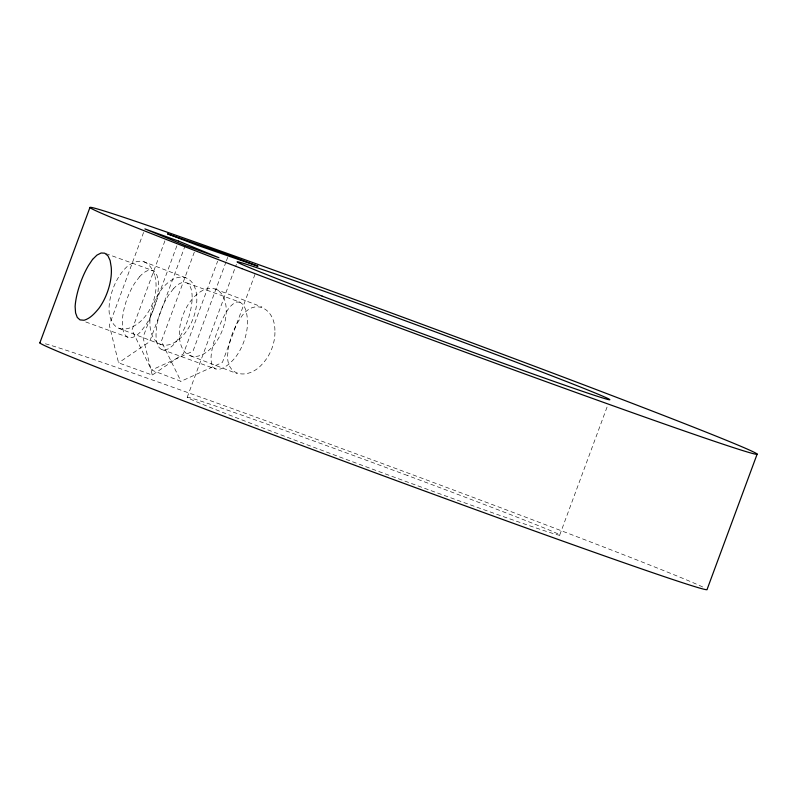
<?xml version="1.0" encoding="UTF-8"?>
<svg xmlns="http://www.w3.org/2000/svg" width="797" height="797" viewBox="0 0 797 797"><rect width="100%" height="100%" fill="white"/><g stroke="black" fill="none" stroke-linecap="round" stroke-linejoin="round"><path stroke-width="0.6" stroke-dasharray="3.98 2.99" d="M143.599 232.405L109.309 325.096L118.574 362.854L152.287 375.068L183.35 353.888L217.641 261.197M164.929 240.833L131.933 330.038L151.56 370.067L180.969 381.335L222.403 362.426L254.97 274.387M176.884 245.775L143.022 337.3L152.287 375.068M185.213 245.496L149.637 341.684L118.574 362.854M194.338 252.111L161.343 341.305L180.969 381.335M225.989 261.954L192.994 351.158L151.56 370.067M226.418 260.788L227.713 257.301M187.195 397.354L236.41 264.305M559.723 535.026L607.643 405.484M240.066 302.193L236.5 302.023C230.851 304.344 227.504 309.874 224.644 314.964A35.178 8.647 -69.9 0 0 212.301 348.319C211.095 354.247 210.029 360.762 212.66 366.471L215.389 368.911L219.474 369.28C225.959 367.487 230.871 362.715 235.125 357.714A35.178 19.148 -70.3 0 0 247.469 324.349C247.538 317.614 246.921 310.671 243.314 304.833L240.066 302.193L186.428 282.776M185.701 277.774L143.809 261.725C137.582 260.011 131.515 262.97 126.793 266.885A35.467 18.152 -69.2 0 0 109.338 314.068C110.434 319.986 113.244 326.013 119.132 328.444L161.024 344.493M274.905 330.347C274.895 307.811 253.346 296.982 240.335 318.392A35.178 15.98 -69.2 0 0 228.002 351.756C224.156 376.991 248.574 380.368 262.562 363.711A35.178 25.205 -68.8 0 0 274.905 330.347M119.132 328.444C125.757 330.456 132.163 327.467 137.562 323.821A35.467 23.741 -68.9 0 0 155.026 276.639M105.842 253.585L152.715 270.562M85.727 321.958L128.028 337.28M161.751 349.494L215.389 368.911M215.11 289.042L261.904 306.965M190.433 355.761L237.227 373.683M143.809 261.725C150.185 264.205 153.243 270.472 155.016 276.649M45.389 343.786A355.731 5.589 20.3 0 1 379.91 462.619A355.731 5.589 20.3 0 1 703.631 587.439M139.784 276.499L135.131 282.546A35.576 14.236 -70.1 0 0 122.559 327.089A35.576 14.236 -70.1 0 0 140.969 331.343L145.612 325.296A35.576 14.236 -70.1 0 0 158.185 280.753A35.576 14.236 -70.1 0 0 139.784 276.499M173.497 288.713L168.844 294.76A35.576 14.236 -70.1 0 0 156.272 339.293A35.576 14.236 -70.1 0 0 174.682 343.557L179.335 337.51A35.576 14.236 -70.1 0 0 191.898 292.967A35.576 14.236 -70.1 0 0 173.497 288.713M407.357 475.45L395.302 470.967A198.612 3.118 20.3 0 0 200.764 403.571A198.612 3.118 20.3 0 0 517.751 521.656A198.612 3.118 20.3 0 0 407.357 475.45M208.156 350.869A35.576 21.111 -69 0 0 219.862 291.961A35.576 21.111 -69 0 0 180.301 324.369A35.576 21.111 -69 0 0 208.156 350.869M178.747 339.602A35.576 21.111 -69 0 0 190.443 280.693A35.576 21.111 -69 0 0 150.892 313.101A35.576 21.111 -69 0 0 178.747 339.602"/><path stroke-width="1.2" d="M39.85 342.899L89.931 207.519M757.15 454.101L707.069 589.481A355.731 5.589 20.3 0 1 367.009 469.762A355.731 5.589 20.3 0 1 40.268 342.67M92.572 259.404L88.407 265.63A35.457 10.939 -70 0 0 75.127 306.576L75.576 312.892L77.279 317.445L80.009 319.896L84.103 320.255C90.41 318.401 94.823 313.221 98.898 308.379A35.457 17.305 -70.2 0 0 111.211 267.075L110.135 260.539L107.944 255.807L104.696 253.177L101.119 252.998L96.955 255.11L92.572 259.404M228.57 254.97L167.509 233.85L196.919 245.117L257.979 266.238L228.57 254.97M178.608 241.122L144.885 228.908L185.213 245.496L218.936 257.71L178.608 241.122M322.127 296.095A198.612 3.118 20.3 0 0 609.566 399.775A198.612 3.118 20.3 0 0 338.924 296.554A198.612 3.118 20.3 0 0 322.127 296.095M241.909 268.639A355.731 5.589 20.3 0 0 756.732 454.33A355.731 5.589 20.3 0 0 271.986 269.456A355.731 5.589 20.3 0 0 241.909 268.639"/></g></svg>
